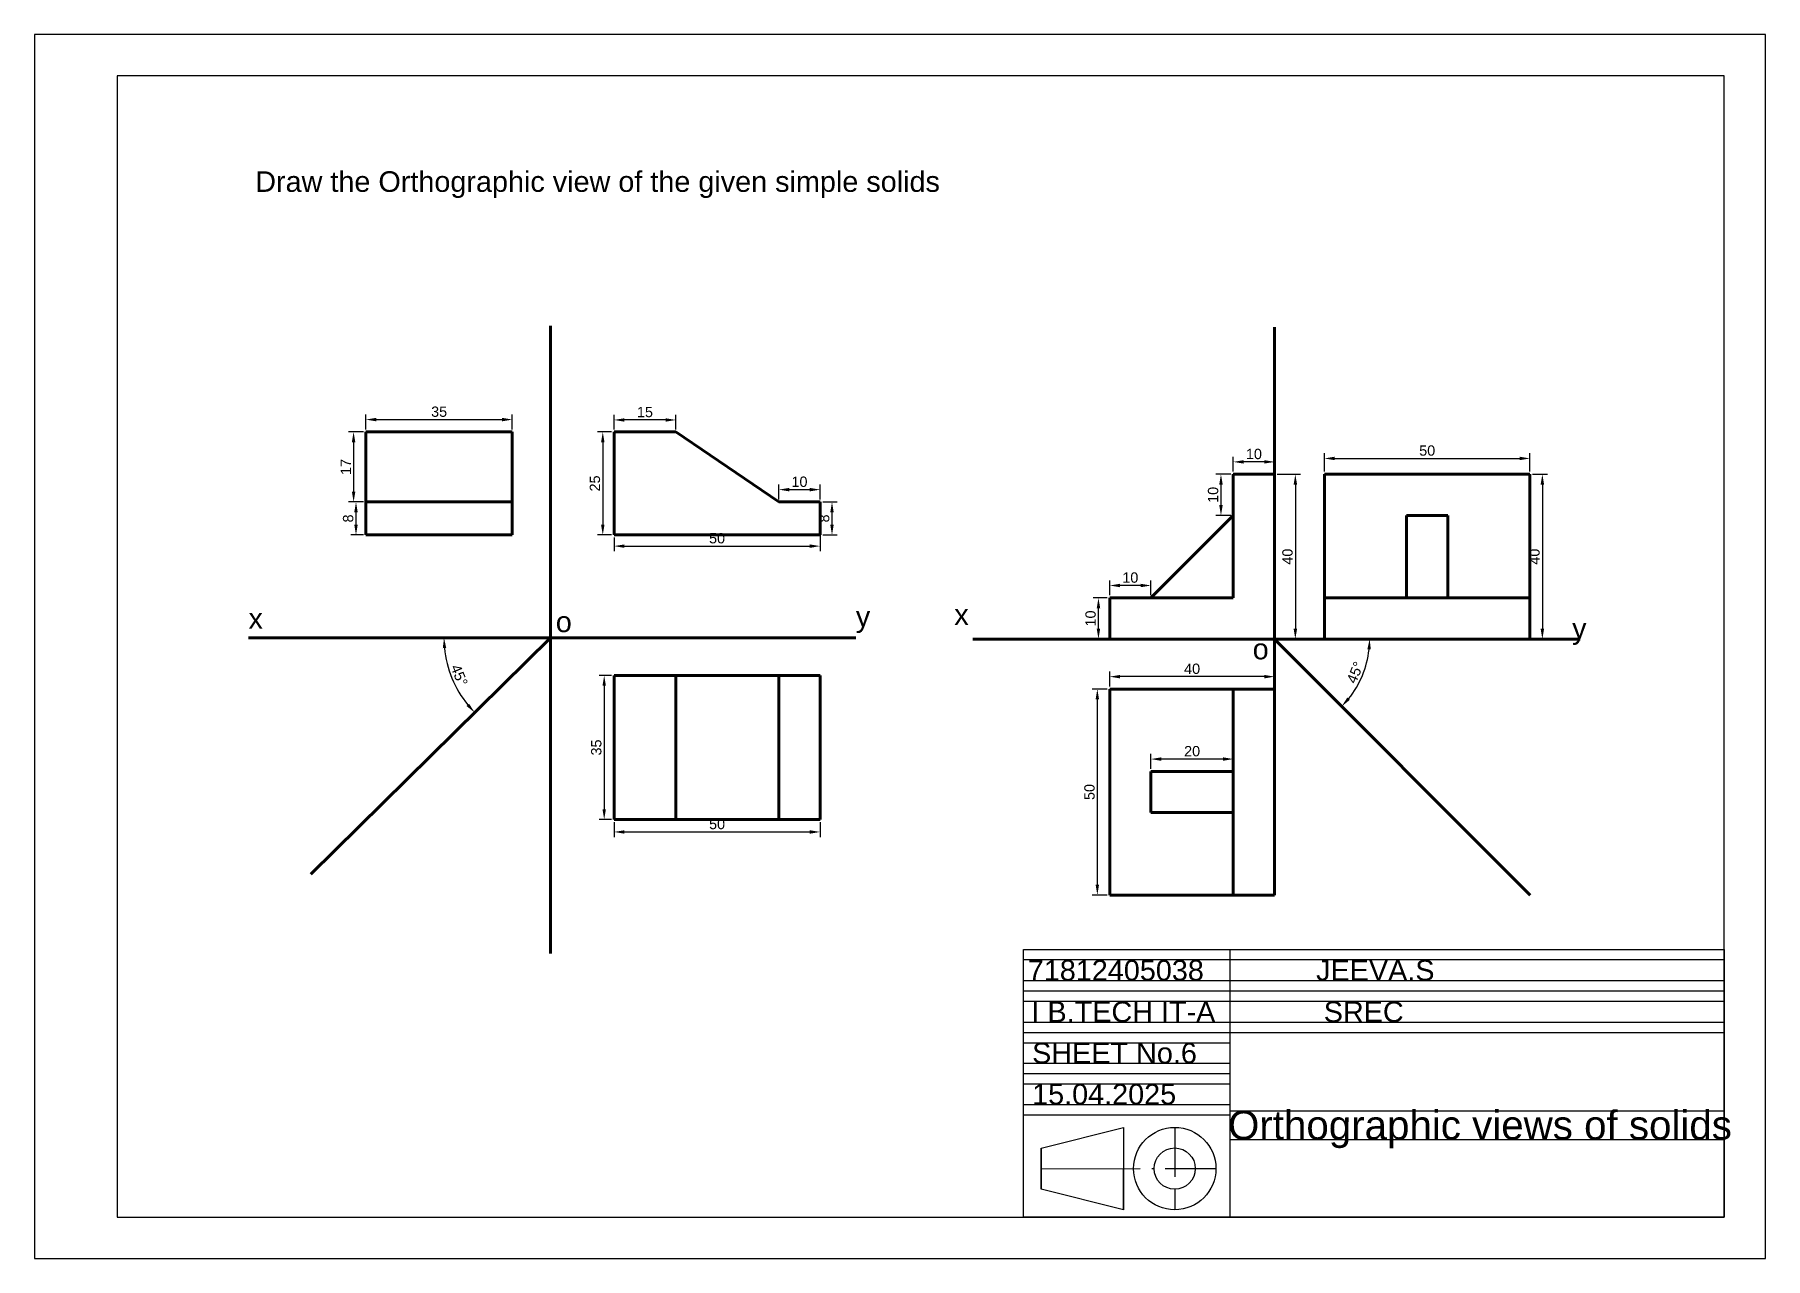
# Model space of a CAD drawing. Header units: millimetres. Extents: x 0 to 420, y 0 to 297.
import ezdxf

# ---------------------------------------------------------------- set-up
doc = ezdxf.new("R2010")
doc.units = ezdxf.units.MM
doc.linetypes.add('ACAD_ISO02W100', pattern=[15, 12, -3])
doc.linetypes.add('ACAD_ISO04W100', pattern=[30, 24, -3, 0, -3])
doc.styles.get("Standard").update_dxf_attribs({"font": 'arial.ttf'})
doc.dimstyles.new('ISO-25', dxfattribs={"dimtxt": 2.5, "dimasz": 2.5, "dimexe": 1.25, "dimexo": 0.625, "dimtad": 1, "dimtxsty": 'Standard', "dimcen": 2.5, "dimadec": 0, "dimazin": 0, "dimtfac": 1, "dimtmove": 0, "dimatfit": 3, "dimfxl": 1, "dimarcsym": 0})

# ---------------------------------------------------------------- blocks, each defined once
blk = doc.blocks.new('*D20')
at = {"color": 0, "lineweight": -2, "transparency": 16777216}
for p, q in [((140.64, 201.52), (140.64, 205.06)), ((153.14, 203.81), (143.14, 203.81)), ((155.64, 201.52), (155.64, 205.06))]:
    blk.add_line(p, q, dxfattribs=at)
at = {"color": 0, "lineweight": 60, "transparency": 16777216}
for points in [[(143.14, 204.22), (143.14, 203.39), (140.64, 203.81)], [(153.14, 204.22), (153.14, 203.39), (155.64, 203.81)]]:
    blk.add_solid(points, dxfattribs=at)
at = {"layer": 'Defpoints', "color": 0, "lineweight": 60, "transparency": 16777216}
for p in [(140.64, 203.81), (140.64, 200.9), (155.64, 200.9)]:
    blk.add_point(p, dxfattribs=at)
at = {"color": 0, "lineweight": 60, "transparency": 16777216, "insert": (148.14, 205.71), "char_height": 2.5, "attachment_point": 5}
blk.add_mtext('15', dxfattribs=at)
blk = doc.blocks.new('*D21')
at = {"color": 0, "lineweight": -2, "transparency": 16777216}
for p, q in [((140.02, 200.9), (136.66, 200.9)), ((137.91, 198.4), (137.91, 178.4)), ((140.02, 175.9), (136.66, 175.9))]:
    blk.add_line(p, q, dxfattribs=at)
at = {"color": 0, "lineweight": 60, "transparency": 16777216}
for points in [[(137.49, 198.4), (138.32, 198.4), (137.91, 200.9)], [(137.49, 178.4), (138.32, 178.4), (137.91, 175.9)]]:
    blk.add_solid(points, dxfattribs=at)
at = {"layer": 'Defpoints', "color": 0, "lineweight": 60, "transparency": 16777216}
for p in [(140.64, 200.9), (137.91, 175.9), (140.64, 175.9)]:
    blk.add_point(p, dxfattribs=at)
at = {"color": 0, "lineweight": 60, "transparency": 16777216, "insert": (136.01, 188.4), "char_height": 2.5, "attachment_point": 5, "rotation": 90}
blk.add_mtext('25', dxfattribs=at)
blk = doc.blocks.new('*D22')
at = {"color": 0, "lineweight": -2, "transparency": 16777216}
for p, q in [((190.64, 182.07), (190.64, 171.94)), ((140.64, 175.27), (140.64, 171.94)), ((143.14, 173.19), (188.14, 173.19))]:
    blk.add_line(p, q, dxfattribs=at)
at = {"color": 0, "lineweight": 60, "transparency": 16777216}
for points in [[(143.14, 173.6), (143.14, 172.77), (140.64, 173.19)], [(188.14, 173.6), (188.14, 172.77), (190.64, 173.19)]]:
    blk.add_solid(points, dxfattribs=at)
at = {"layer": 'Defpoints', "color": 0, "lineweight": 60, "transparency": 16777216}
for p in [(190.64, 182.7), (140.64, 175.9), (190.64, 173.19)]:
    blk.add_point(p, dxfattribs=at)
at = {"color": 0, "lineweight": 60, "transparency": 16777216, "insert": (165.64, 175.09), "char_height": 2.5, "attachment_point": 5}
blk.add_mtext('50', dxfattribs=at)
blk = doc.blocks.new('*D23')
at = {"color": 0, "lineweight": -2, "transparency": 16777216}
for p, q in [((191.27, 183.9), (194.78, 183.9)), ((193.53, 181.4), (193.53, 178.4)), ((191.27, 175.9), (194.78, 175.9))]:
    blk.add_line(p, q, dxfattribs=at)
at = {"color": 0, "lineweight": 60, "transparency": 16777216}
for points in [[(193.11, 181.4), (193.95, 181.4), (193.53, 183.9)], [(193.11, 178.4), (193.95, 178.4), (193.53, 175.9)]]:
    blk.add_solid(points, dxfattribs=at)
at = {"layer": 'Defpoints', "color": 0, "lineweight": 60, "transparency": 16777216}
for p in [(190.64, 183.9), (190.64, 175.9), (193.53, 175.9)]:
    blk.add_point(p, dxfattribs=at)
at = {"color": 0, "lineweight": 60, "transparency": 16777216, "insert": (191.63, 179.9), "char_height": 2.5, "attachment_point": 5, "rotation": 90}
blk.add_mtext('8', dxfattribs=at)
blk = doc.blocks.new('*D24')
at = {"color": 0, "lineweight": -2, "transparency": 16777216}
for p, q in [((180.64, 184.52), (180.64, 188.15)), ((183.14, 186.9), (188.14, 186.9)), ((190.64, 184.52), (190.64, 188.15))]:
    blk.add_line(p, q, dxfattribs=at)
at = {"color": 0, "lineweight": 60, "transparency": 16777216}
for points in [[(183.14, 187.32), (183.14, 186.48), (180.64, 186.9)], [(188.14, 187.32), (188.14, 186.48), (190.64, 186.9)]]:
    blk.add_solid(points, dxfattribs=at)
at = {"layer": 'Defpoints', "color": 0, "lineweight": 60, "transparency": 16777216}
for p in [(190.64, 186.9), (180.64, 183.9), (190.64, 183.9)]:
    blk.add_point(p, dxfattribs=at)
at = {"color": 0, "lineweight": 60, "transparency": 16777216, "insert": (185.64, 188.8), "char_height": 2.5, "attachment_point": 5}
blk.add_mtext('10', dxfattribs=at)
blk = doc.blocks.new('*D25')
at = {"color": 0, "lineweight": -2, "transparency": 16777216}
for p, q in [((140.02, 141.82), (137, 141.82)), ((138.25, 139.32), (138.25, 109.32)), ((140.02, 106.82), (137, 106.82))]:
    blk.add_line(p, q, dxfattribs=at)
at = {"color": 0, "lineweight": 60, "transparency": 16777216}
for points in [[(137.84, 139.32), (138.67, 139.32), (138.25, 141.82)], [(137.84, 109.32), (138.67, 109.32), (138.25, 106.82)]]:
    blk.add_solid(points, dxfattribs=at)
at = {"layer": 'Defpoints', "color": 0, "lineweight": 60, "transparency": 16777216}
for p in [(140.64, 141.82), (138.25, 106.82), (140.64, 106.82)]:
    blk.add_point(p, dxfattribs=at)
at = {"color": 0, "lineweight": 60, "transparency": 16777216, "insert": (136.35, 124.32), "char_height": 2.5, "attachment_point": 5, "rotation": 90}
blk.add_mtext('35', dxfattribs=at)
blk = doc.blocks.new('*D26')
at = {"color": 0, "lineweight": -2, "transparency": 16777216}
for p, q in [((140.64, 106.19), (140.64, 102.57)), ((190.64, 106.19), (190.64, 102.57)), ((143.14, 103.82), (188.14, 103.82))]:
    blk.add_line(p, q, dxfattribs=at)
at = {"color": 0, "lineweight": 60, "transparency": 16777216}
for points in [[(143.14, 104.23), (143.14, 103.4), (140.64, 103.82)], [(188.14, 104.23), (188.14, 103.4), (190.64, 103.82)]]:
    blk.add_solid(points, dxfattribs=at)
at = {"layer": 'Defpoints', "color": 0, "lineweight": 60, "transparency": 16777216}
for p in [(140.64, 106.82), (190.64, 106.82), (190.64, 103.82)]:
    blk.add_point(p, dxfattribs=at)
at = {"color": 0, "lineweight": 60, "transparency": 16777216, "insert": (165.64, 105.72), "char_height": 2.5, "attachment_point": 5}
blk.add_mtext('50', dxfattribs=at)
blk = doc.blocks.new('*D27')
at = {"color": 0, "lineweight": -2, "transparency": 16777216}
for p, q in [((80.44, 201.52), (80.44, 205.15)), ((82.94, 203.9), (113.46, 203.9)), ((115.96, 201.52), (115.96, 205.15))]:
    blk.add_line(p, q, dxfattribs=at)
at = {"color": 0, "lineweight": 60, "transparency": 16777216}
for points in [[(82.94, 204.32), (82.94, 203.48), (80.44, 203.9)], [(113.46, 204.32), (113.46, 203.48), (115.96, 203.9)]]:
    blk.add_solid(points, dxfattribs=at)
at = {"layer": 'Defpoints', "color": 0, "lineweight": 60, "transparency": 16777216}
for p in [(115.96, 203.9), (80.44, 200.9), (115.96, 200.9)]:
    blk.add_point(p, dxfattribs=at)
at = {"color": 0, "lineweight": 60, "transparency": 16777216, "insert": (98.2, 205.8), "char_height": 2.5, "attachment_point": 5}
blk.add_mtext('35', dxfattribs=at)
blk = doc.blocks.new('*D28')
at = {"color": 0, "lineweight": -2, "transparency": 16777216}
for p, q in [((79.82, 200.9), (76.19, 200.9)), ((77.44, 198.4), (77.44, 186.4)), ((79.82, 183.9), (76.19, 183.9))]:
    blk.add_line(p, q, dxfattribs=at)
at = {"color": 0, "lineweight": 60, "transparency": 16777216}
for points in [[(77.02, 198.4), (77.86, 198.4), (77.44, 200.9)], [(77.02, 186.4), (77.86, 186.4), (77.44, 183.9)]]:
    blk.add_solid(points, dxfattribs=at)
at = {"layer": 'Defpoints', "color": 0, "lineweight": 60, "transparency": 16777216}
for p in [(80.44, 200.9), (77.44, 183.9), (80.44, 183.9)]:
    blk.add_point(p, dxfattribs=at)
at = {"color": 0, "lineweight": 60, "transparency": 16777216, "insert": (75.56, 192.4), "char_height": 2.5, "attachment_point": 5, "rotation": 90}
blk.add_mtext('17', dxfattribs=at)
blk = doc.blocks.new('*D29')
at = {"color": 0, "lineweight": -2, "transparency": 16777216}
for p, q in [((79.82, 183.9), (76.77, 183.9)), ((78.02, 181.4), (78.02, 178.4)), ((79.82, 175.9), (76.77, 175.9))]:
    blk.add_line(p, q, dxfattribs=at)
at = {"color": 0, "lineweight": 60, "transparency": 16777216}
for points in [[(77.6, 181.4), (78.44, 181.4), (78.02, 183.9)], [(77.6, 178.4), (78.44, 178.4), (78.02, 175.9)]]:
    blk.add_solid(points, dxfattribs=at)
at = {"layer": 'Defpoints', "color": 0, "lineweight": 60, "transparency": 16777216}
for p in [(80.44, 183.9), (78.02, 175.9), (80.44, 175.9)]:
    blk.add_point(p, dxfattribs=at)
at = {"color": 0, "lineweight": 60, "transparency": 16777216, "insert": (76.12, 179.9), "char_height": 2.5, "attachment_point": 5, "rotation": 90}
blk.add_mtext('8', dxfattribs=at)
blk = doc.blocks.new('*D32')
at = {"color": 0, "lineweight": -2, "transparency": 16777216}
for p, q in [((290.92, 191.26), (290.92, 194.88)), ((298.42, 193.63), (293.42, 193.63)), ((300.92, 191.26), (300.92, 194.88))]:
    blk.add_line(p, q, dxfattribs=at)
at = {"color": 0, "lineweight": 60, "transparency": 16777216}
for points in [[(293.42, 194.05), (293.42, 193.22), (290.92, 193.63)], [(298.42, 194.05), (298.42, 193.22), (300.92, 193.63)]]:
    blk.add_solid(points, dxfattribs=at)
at = {"layer": 'Defpoints', "color": 0, "lineweight": 60, "transparency": 16777216}
for p in [(290.92, 193.63), (290.92, 190.63), (300.92, 190.63)]:
    blk.add_point(p, dxfattribs=at)
at = {"color": 0, "lineweight": 60, "transparency": 16777216, "insert": (295.92, 195.54), "char_height": 2.5, "attachment_point": 5}
blk.add_mtext('10', dxfattribs=at)
blk = doc.blocks.new('*D33')
at = {"color": 0, "lineweight": -2, "transparency": 16777216}
for p, q in [((290.29, 190.63), (286.67, 190.63)), ((287.92, 188.13), (287.92, 183.13)), ((290.29, 180.63), (286.67, 180.63))]:
    blk.add_line(p, q, dxfattribs=at)
at = {"color": 0, "lineweight": 60, "transparency": 16777216}
for points in [[(287.5, 188.13), (288.34, 188.13), (287.92, 190.63)], [(287.5, 183.13), (288.34, 183.13), (287.92, 180.63)]]:
    blk.add_solid(points, dxfattribs=at)
at = {"layer": 'Defpoints', "color": 0, "lineweight": 60, "transparency": 16777216}
for p in [(290.92, 190.63), (287.92, 180.63), (290.92, 180.63)]:
    blk.add_point(p, dxfattribs=at)
at = {"color": 0, "lineweight": 60, "transparency": 16777216, "insert": (286.02, 185.63), "char_height": 2.5, "attachment_point": 5, "rotation": 90}
blk.add_mtext('10', dxfattribs=at)
blk = doc.blocks.new('*D35')
at = {"color": 0, "lineweight": -2, "transparency": 16777216}
for p, q in [((260.92, 161.26), (260.92, 164.88)), ((270.92, 161.26), (270.92, 164.88)), ((268.42, 163.63), (263.42, 163.63))]:
    blk.add_line(p, q, dxfattribs=at)
at = {"color": 0, "lineweight": 60, "transparency": 16777216}
for points in [[(263.42, 164.05), (263.42, 163.22), (260.92, 163.63)], [(268.42, 164.05), (268.42, 163.22), (270.92, 163.63)]]:
    blk.add_solid(points, dxfattribs=at)
at = {"layer": 'Defpoints', "color": 0, "lineweight": 60, "transparency": 16777216}
for p in [(260.92, 163.63), (260.92, 160.63), (270.92, 160.63)]:
    blk.add_point(p, dxfattribs=at)
at = {"color": 0, "lineweight": 60, "transparency": 16777216, "insert": (265.92, 165.54), "char_height": 2.5, "attachment_point": 5}
blk.add_mtext('10', dxfattribs=at)
blk = doc.blocks.new('*D36')
at = {"color": 0, "lineweight": -2, "transparency": 16777216}
for p, q in [((260.29, 160.63), (256.94, 160.63)), ((258.19, 153.13), (258.19, 158.13)), ((260.29, 150.63), (256.94, 150.63))]:
    blk.add_line(p, q, dxfattribs=at)
at = {"color": 0, "lineweight": 60, "transparency": 16777216}
for points in [[(257.78, 158.13), (258.61, 158.13), (258.19, 160.63)], [(257.78, 153.13), (258.61, 153.13), (258.19, 150.63)]]:
    blk.add_solid(points, dxfattribs=at)
at = {"layer": 'Defpoints', "color": 0, "lineweight": 60, "transparency": 16777216}
for p in [(258.19, 160.63), (260.92, 160.63), (260.92, 150.63)]:
    blk.add_point(p, dxfattribs=at)
at = {"color": 0, "lineweight": 60, "transparency": 16777216, "insert": (256.29, 155.63), "char_height": 2.5, "attachment_point": 5, "rotation": 90}
blk.add_mtext('10', dxfattribs=at)
blk = doc.blocks.new('*D37')
at = {"color": 0, "lineweight": -2, "transparency": 16777216}
for p, q in [((301.54, 190.63), (307.22, 190.63)), ((305.97, 188.13), (305.97, 153.13)), ((301.54, 150.63), (307.22, 150.63))]:
    blk.add_line(p, q, dxfattribs=at)
at = {"color": 0, "lineweight": 60, "transparency": 16777216}
for points in [[(305.55, 188.13), (306.39, 188.13), (305.97, 190.63)], [(305.55, 153.13), (306.39, 153.13), (305.97, 150.63)]]:
    blk.add_solid(points, dxfattribs=at)
at = {"layer": 'Defpoints', "color": 0, "lineweight": 60, "transparency": 16777216}
for p in [(300.92, 190.63), (300.92, 150.63), (305.97, 150.63)]:
    blk.add_point(p, dxfattribs=at)
at = {"color": 0, "lineweight": 60, "transparency": 16777216, "insert": (304.07, 170.63), "char_height": 2.5, "attachment_point": 5, "rotation": 90}
blk.add_mtext('40', dxfattribs=at)
blk = doc.blocks.new('*D38')
at = {"color": 0, "lineweight": -2, "transparency": 16777216}
for p, q in [((313.02, 191.26), (313.02, 195.72)), ((315.52, 194.47), (360.41, 194.47)), ((362.91, 191.26), (362.91, 195.72))]:
    blk.add_line(p, q, dxfattribs=at)
at = {"color": 0, "lineweight": 60, "transparency": 16777216}
for points in [[(315.52, 194.89), (315.52, 194.05), (313.02, 194.47)], [(360.41, 194.89), (360.41, 194.05), (362.91, 194.47)]]:
    blk.add_solid(points, dxfattribs=at)
at = {"layer": 'Defpoints', "color": 0, "lineweight": 60, "transparency": 16777216}
for p in [(362.91, 194.47), (313.02, 190.63), (362.91, 190.63)]:
    blk.add_point(p, dxfattribs=at)
at = {"color": 0, "lineweight": 60, "transparency": 16777216, "insert": (337.97, 196.37), "char_height": 2.5, "attachment_point": 5}
blk.add_mtext('50', dxfattribs=at)
blk = doc.blocks.new('*D39')
at = {"color": 0, "lineweight": -2, "transparency": 16777216}
for p, q in [((363.54, 190.63), (367.16, 190.63)), ((365.91, 188.13), (365.91, 153.13)), ((363.54, 150.63), (367.16, 150.63))]:
    blk.add_line(p, q, dxfattribs=at)
at = {"color": 0, "lineweight": 60, "transparency": 16777216}
for points in [[(365.5, 188.13), (366.33, 188.13), (365.91, 190.63)], [(365.5, 153.13), (366.33, 153.13), (365.91, 150.63)]]:
    blk.add_solid(points, dxfattribs=at)
at = {"layer": 'Defpoints', "color": 0, "lineweight": 60, "transparency": 16777216}
for p in [(362.91, 190.63), (362.91, 150.63), (365.91, 150.63)]:
    blk.add_point(p, dxfattribs=at)
at = {"color": 0, "lineweight": 60, "transparency": 16777216, "insert": (364.01, 170.63), "char_height": 2.5, "attachment_point": 5, "rotation": 90}
blk.add_mtext('40', dxfattribs=at)
blk = doc.blocks.new('*D40')
at = {"color": 0, "lineweight": -2, "transparency": 16777216}
for p, q in [((260.29, 138.51), (256.67, 138.51)), ((257.92, 136.01), (257.92, 91.01)), ((260.29, 88.51), (256.67, 88.51))]:
    blk.add_line(p, q, dxfattribs=at)
at = {"color": 0, "lineweight": 60, "transparency": 16777216}
for points in [[(257.5, 136.01), (258.34, 136.01), (257.92, 138.51)], [(257.5, 91.01), (258.34, 91.01), (257.92, 88.51)]]:
    blk.add_solid(points, dxfattribs=at)
at = {"layer": 'Defpoints', "color": 0, "lineweight": 60, "transparency": 16777216}
for p in [(260.92, 138.51), (257.92, 88.51), (260.92, 88.51)]:
    blk.add_point(p, dxfattribs=at)
at = {"color": 0, "lineweight": 60, "transparency": 16777216, "insert": (256.02, 113.51), "char_height": 2.5, "attachment_point": 5, "rotation": 90}
blk.add_mtext('50', dxfattribs=at)
blk = doc.blocks.new('*D41')
at = {"color": 0, "lineweight": -2, "transparency": 16777216}
for p, q in [((270.92, 119.13), (270.92, 122.76)), ((290.92, 119.13), (290.92, 122.76)), ((288.42, 121.51), (273.42, 121.51))]:
    blk.add_line(p, q, dxfattribs=at)
at = {"color": 0, "lineweight": 60, "transparency": 16777216}
for points in [[(273.42, 121.93), (273.42, 121.09), (270.92, 121.51)], [(288.42, 121.93), (288.42, 121.09), (290.92, 121.51)]]:
    blk.add_solid(points, dxfattribs=at)
at = {"layer": 'Defpoints', "color": 0, "lineweight": 60, "transparency": 16777216}
for p in [(270.92, 121.51), (270.92, 118.51), (290.92, 118.51)]:
    blk.add_point(p, dxfattribs=at)
at = {"color": 0, "lineweight": 60, "transparency": 16777216, "insert": (280.92, 123.41), "char_height": 2.5, "attachment_point": 5}
blk.add_mtext('20', dxfattribs=at)
blk = doc.blocks.new('*D42')
at = {"color": 0, "lineweight": -2, "transparency": 16777216}
for p, q in [((260.92, 139.13), (260.92, 142.76)), ((298.42, 141.51), (263.42, 141.51)), ((300.92, 139.13), (300.92, 142.76))]:
    blk.add_line(p, q, dxfattribs=at)
at = {"color": 0, "lineweight": 60, "transparency": 16777216}
for points in [[(263.42, 141.93), (263.42, 141.09), (260.92, 141.51)], [(298.42, 141.93), (298.42, 141.09), (300.92, 141.51)]]:
    blk.add_solid(points, dxfattribs=at)
at = {"layer": 'Defpoints', "color": 0, "lineweight": 60, "transparency": 16777216}
for p in [(260.92, 141.51), (260.92, 138.51), (300.92, 138.51)]:
    blk.add_point(p, dxfattribs=at)
at = {"color": 0, "lineweight": 60, "transparency": 16777216, "insert": (280.92, 143.41), "char_height": 2.5, "attachment_point": 5}
blk.add_mtext('40', dxfattribs=at)
blk = doc.blocks.new('*D43')
at = {"color": 0, "lineweight": -2, "transparency": 16777216}
blk.add_arc((125.21, 150.94), 25.83, 185.5479, 219.0332, dxfattribs=at)
at = {"color": 0, "lineweight": 60, "transparency": 16777216}
for points in [[(99.09, 148.42), (99.92, 148.46), (99.38, 150.94)], [(105.46, 134.95), (104.84, 134.39), (106.82, 132.81)]]:
    blk.add_solid(points, dxfattribs=at)
at = {"layer": 'Defpoints', "color": 0, "lineweight": 60, "transparency": 16777216}
for p in [(51.94, 150.94), (125.21, 150.94), (199.32, 150.94), (100.25, 144.31), (67.03, 93.6)]:
    blk.add_point(p, dxfattribs=at)
at = {"color": 0, "lineweight": 60, "transparency": 16777216, "insert": (103.07, 141.86), "char_height": 2.5, "attachment_point": 5, "rotation": 292.2905}
blk.add_mtext('45°', dxfattribs=at)
blk = doc.blocks.new('*D44')
at = {"color": 0, "lineweight": -2, "transparency": 16777216}
blk.add_arc((300.92, 150.63), 23.08, 321.1494, 353.79, dxfattribs=at)
at = {"color": 0, "lineweight": 60, "transparency": 16777216}
for points in [[(323.45, 148.16), (324.28, 148.12), (324, 150.63)], [(319.2, 135.88), (318.58, 136.44), (317.22, 134.3)]]:
    blk.add_solid(points, dxfattribs=at)
at = {"layer": 'Defpoints', "color": 0, "lineweight": 60, "transparency": 16777216}
for p in [(227.67, 150.63), (300.92, 150.63), (375.06, 150.63), (320.9, 139.08), (362.98, 88.44)]:
    blk.add_point(p, dxfattribs=at)
at = {"color": 0, "lineweight": 60, "transparency": 16777216, "insert": (320.48, 142.52), "char_height": 2.5, "attachment_point": 5, "rotation": 67.4697}
blk.add_mtext('45°', dxfattribs=at)

msp = doc.modelspace()

# ---------------------------------------------------------------- linework, layer by layer
for p, q in [((420.034, 297.328), (0.034, 297.328)), ((0.034, 297.328), (0.034, 0.328)), ((420.034, 0.328), (420.034, 297.328)), ((20.034, 287.328), (20.034, 10.328)), ((410.034, 287.328), (20.034, 287.328)), ((410.034, 10.328), (410.034, 287.328)), ((240.034, 10.328), (240.034, 75.328)), ((240.034, 75.328), (410.034, 75.328)), ((240.034, 75.328), (240.034, 75.328)), ((240.034, 75.328), (290.034, 75.328)), ((240.034, 72.828), (410.034, 72.828)), ((290.034, 75.328), (290.034, 10.328)), ((410.034, 75.328), (410.034, 10.328)), ((240.034, 67.751), (410.034, 67.751)), ((240.034, 65.251), (410.034, 65.251)), ((240.034, 62.751), (410.034, 62.751)), ((240.034, 57.673), (410.034, 57.673)), ((240.034, 55.173), (410.034, 55.173)), ((240.034, 52.673), (290.034, 52.673)), ((240.034, 47.673), (290.034, 47.673)), ((240.034, 45.173), (290.034, 45.173)), ((240.034, 42.673), (290.034, 42.673)), ((240.034, 37.673), (290.034, 37.673)), ((240.034, 35.173), (290.034, 35.173)), ((290.034, 36.173), (410.034, 36.173)), ((244.301, 27.092), (264.301, 32.092)), ((264.301, 32.092), (264.301, 12.092)), ((264.301, 32.092), (264.301, 12.092)), ((244.301, 22.092), (244.301, 27.092)), ((244.301, 27.092), (244.301, 17.092)), ((244.301, 17.092), (244.301, 27.092)), ((290.034, 29.173), (410.034, 29.173)), ((264.301, 12.092), (264.301, 22.092)), ((264.301, 12.092), (244.301, 17.092)), ((20.034, 10.328), (410.034, 10.328)), ((410.034, 10.328), (240.034, 10.328)), ((0.034, 0.328), (420.034, 0.328))]:
    msp.add_line(p, q)
at = {"lineweight": 60}
for p, q in [((125.184, 226.618), (125.184, 74.296)), ((300.92, 226.314), (300.92, 88.509)), ((80.44, 175.899), (80.44, 200.899)), ((115.956, 200.899), (80.44, 200.899)), ((115.956, 175.899), (115.956, 200.899)), ((155.644, 200.899), (140.644, 200.899)), ((140.644, 200.899), (140.644, 175.899)), ((155.644, 200.899), (155.644, 200.899)), ((155.644, 200.899), (180.644, 183.899)), ((300.92, 190.635), (290.92, 190.635)), ((290.92, 190.635), (290.92, 160.635)), ((300.92, 150.635), (300.92, 190.635)), ((313.02, 190.635), (362.914, 190.635)), ((313.02, 150.635), (313.02, 190.635)), ((362.914, 150.635), (362.914, 190.635)), ((115.956, 183.899), (80.44, 183.899)), ((190.644, 183.899), (180.644, 183.899)), ((190.644, 175.899), (190.644, 183.899)), ((190.644, 183.899), (190.644, 175.899)), ((270.92, 160.635), (290.92, 180.635)), ((290.92, 160.635), (290.92, 180.635)), ((332.977, 160.635), (332.977, 180.635)), ((332.977, 180.635), (342.956, 180.635)), ((342.956, 160.635), (342.956, 180.635)), ((115.956, 175.899), (80.44, 175.899)), ((140.644, 175.899), (190.644, 175.899)), ((290.92, 160.635), (260.92, 160.635)), ((260.92, 160.635), (260.92, 150.635)), ((290.92, 160.635), (270.92, 160.635)), ((313.02, 160.635), (362.914, 160.635)), ((51.935, 150.939), (199.324, 150.939)), ((125.212, 150.939), (67.03, 93.601)), ((227.671, 150.635), (375.06, 150.635)), ((300.92, 150.635), (362.984, 88.439)), ((140.644, 141.817), (140.644, 106.817)), ((190.644, 141.817), (140.644, 141.817)), ((155.644, 141.817), (155.644, 106.817)), ((180.644, 141.817), (180.644, 106.817)), ((190.644, 106.817), (190.644, 141.817)), ((190.644, 141.817), (190.644, 130.72)), ((260.92, 138.509), (260.92, 88.509)), ((300.92, 138.509), (260.92, 138.509)), ((290.92, 138.509), (290.92, 88.509)), ((290.92, 118.509), (290.92, 138.509)), ((300.92, 88.509), (300.92, 138.509)), ((270.92, 108.509), (270.92, 118.509)), ((270.92, 118.509), (290.92, 118.509)), ((140.644, 106.817), (190.644, 106.817)), ((290.92, 108.509), (270.92, 108.509)), ((290.92, 88.509), (290.92, 108.509)), ((260.92, 88.509), (290.92, 88.509)), ((290.92, 88.509), (300.92, 88.509))]:
    msp.add_line(p, q, dxfattribs=at)
at = {"linetype": 'ACAD_ISO02W100'}
msp.add_line((276.7, 32.122), (276.7, 12.122), dxfattribs=at)
at = {"linetype": 'ACAD_ISO04W100'}
msp.add_line((244.301, 22.092), (286.7, 22.131), dxfattribs=at)
for radius in [10, 5]:
    msp.add_circle((276.7, 22.122), radius)

# ---------------------------------------------------------------- texts
for s, height, p in [('71812405038', 5, (241.043, 67.751)), ('JEEVA.S', 5, (311.018, 67.751)), ('I B.TECH IT-A', 5, (241.936, 57.673)), ('SREC', 5, (312.86, 57.673)), ('SHEET No.6', 5, (242.098, 47.673)), ('15.04.2025', 5, (242.098, 37.673)), ('Orthographic views of solids', 7, (289.637, 29.174))]:
    msp.add_text(s, height=height).set_placement(p)
at = {"lineweight": 60, "insert": (53.571, 264.162), "char_height": 5, "attachment_point": 1}
msp.add_mtext_dynamic_manual_height_columns('Draw the Orthographic view of the given simple solids', width=300.4245, gutter_width=25, heights=[0], dxfattribs=at)
at = {"lineweight": 60, "char_height": 5, "attachment_point": 1}
for s, insert in [('x', (51.938, 158.14)), ('o', (126.507, 157.321)), ('y', (199.324, 158.604)), ('x', (223.213, 159.067)), ('y', (373.136, 155.717)), ('o', (295.622, 150.72))]:
    msp.add_mtext(s, dxfattribs=dict(at, insert=insert))

# ---------------------------------------------------------------- dimensions: what is measured, and where the dimension line sits
at = {"lineweight": 60}
for base, p1, p2, text, picture, middle in [((115.956, 203.899), (80.44, 200.899), (115.956, 200.899), '35', '*D27', (98.198, 205.801)), ((362.914, 194.469), (313.02, 190.635), (362.914, 190.635), '50', '*D38', (337.967, 196.37))]:
    dim = msp.add_linear_dim(base=base, p1=p1, p2=p2, text=text, dimstyle='ISO-25', dxfattribs=at)
    dim.commit()
    dim.dimension.update_dxf_attribs({"geometry": picture, "text_midpoint": middle})
for base, p1, p2, picture, middle in [((140.644, 203.807), (155.644, 200.899), (140.644, 200.899), '*D20', (148.144, 205.709)), ((290.92, 193.635), (300.92, 190.635), (290.92, 190.635), '*D32', (295.92, 195.536)), ((190.644, 186.899), (180.644, 183.899), (190.644, 183.899), '*D24', (185.644, 188.8)), ((190.644, 173.186), (140.644, 175.899), (190.644, 182.695), '*D22', (165.644, 175.087)), ((260.92, 163.635), (270.92, 160.635), (260.92, 160.635), '*D35', (265.92, 165.536)), ((260.92, 141.509), (300.92, 138.509), (260.92, 138.509), '*D42', (280.92, 143.411)), ((270.92, 121.509), (290.92, 118.509), (270.92, 118.509), '*D41', (280.92, 123.411)), ((190.644, 103.817), (140.644, 106.817), (190.644, 106.817), '*D26', (165.644, 105.718))]:
    dim = msp.add_linear_dim(base=base, p1=p1, p2=p2, dimstyle='ISO-25', dxfattribs=at)
    dim.commit()
    dim.dimension.update_dxf_attribs({"geometry": picture, "text_midpoint": middle})
for base, p1, p2, picture, middle in [((77.44, 183.899), (80.44, 200.899), (80.44, 183.899), '*D28', (75.56, 192.399)), ((137.907, 175.899), (140.644, 200.899), (140.644, 175.899), '*D21', (136.006, 188.399)), ((287.92, 180.635), (290.92, 190.635), (290.92, 180.635), '*D33', (286.018, 185.635)), ((305.97, 150.635), (300.92, 190.635), (300.92, 150.635), '*D37', (304.068, 170.635)), ((365.914, 150.635), (362.914, 190.635), (362.914, 150.635), '*D39', (364.012, 170.635)), ((78.021, 175.899), (80.44, 183.899), (80.44, 175.899), '*D29', (76.12, 179.899)), ((193.53, 175.899), (190.644, 183.899), (190.644, 175.899), '*D23', (191.628, 179.899)), ((258.193, 160.635), (260.92, 150.635), (260.92, 160.635), '*D36', (256.292, 155.635)), ((138.253, 106.817), (140.644, 141.817), (140.644, 106.817), '*D25', (136.351, 124.317)), ((257.92, 88.509), (260.92, 138.509), (260.92, 88.509), '*D40', (256.018, 113.509))]:
    dim = msp.add_linear_dim(base=base, p1=p1, p2=p2, angle=90, dimstyle='ISO-25', dxfattribs=at)
    dim.commit()
    dim.dimension.update_dxf_attribs({"geometry": picture, "text_midpoint": middle})
for base, line1, line2, picture, middle in [((100.247, 144.315), ((125.212, 150.939), (67.03, 93.601)), ((51.935, 150.939), (199.324, 150.939)), '*D43', (103.068, 141.861)), ((320.897, 139.082), ((300.92, 150.635), (362.984, 88.439)), ((227.671, 150.635), (375.06, 150.635)), '*D44', (320.484, 142.519))]:
    dim = msp.add_angular_dim_2l(base=base, line1=line1, line2=line2, dimstyle='ISO-25', dxfattribs=at)
    dim.commit()
    dim.dimension.update_dxf_attribs({"geometry": picture, "text_midpoint": middle})

doc.saveas('drawing.dxf')
